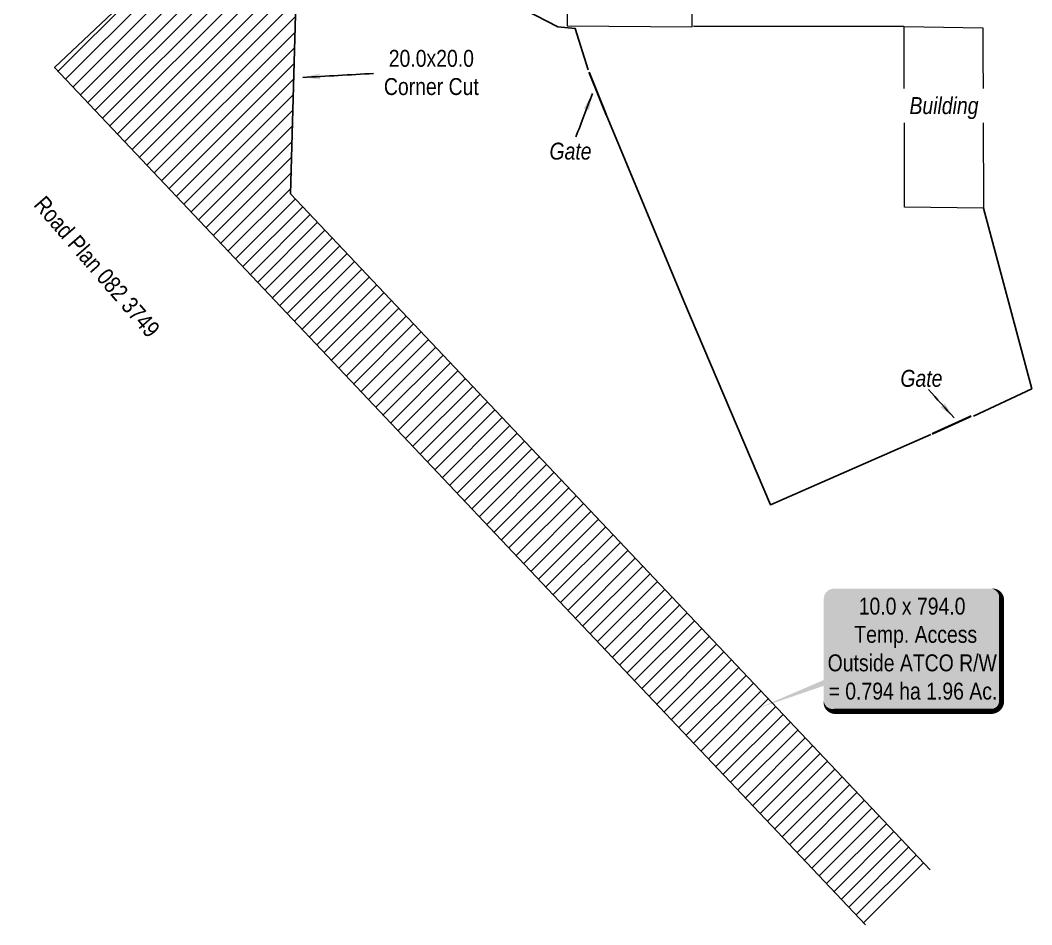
# Model space of a CAD drawing. Extents: x 634962 to 644935, y 5969185 to 5972988.
# Drawn here: x 642763.1 to 642882.5, y 5972359.4 to 5972466.2 of the extents above; entities that cross this region are included whole.
import ezdxf

# ---------------------------------------------------------------- set-up
doc = ezdxf.new("R2010")
doc.units = 0
doc.header["$LTSCALE"] = 5
for name, color, linetype in [('AS-FENCE-DASH', 48, 'foc-FENCE-DASH'), ('L-TITLEDB-T', 4, 'Continuous'), ('P-TEMP-ATCO PIPELINES-H_1', 71, 'Continuous'), ('P-TEMP-ATCO PIPELINES-T', 104, 'Continuous'), ('P-TEMP-ATCO PIPELINES_1', 104, 'Continuous'), ('P-TEMP-BLOCKS', 250, 'Continuous')]:
    doc.layers.add(name, color=color, linetype=linetype)
doc.layers.add('AS-GENERAL', color=48, linetype='Continuous', lineweight=18)
doc.styles.add('1.8', font='ARIALN.TTF', dxfattribs={"height": 1.8})
doc.styles.add('80', font='ARIALN.TTF', dxfattribs={"height": 10})
doc.styles.add('80L', font='ARIALN.TTF', dxfattribs={"height": 10})
doc.styles.add('foc-LtypeFont', font='ARIALN.TTF', dxfattribs={"height": 7.35})
doc.linetypes.add('foc-FENCE-DASH', pattern='A,0.5,-0.5,1,-0.5,1,-0.5,1,-0.5,1,-0.5,["X",foc-LtypeFont,S=0.2,R=0,X=-0.625,Y=-0.75],-0.5', length=7.5)
doc.dimstyles.new('Compass 1 000', dxfattribs={"dimtxt": 1.8, "dimasz": 2, "dimexe": 0.2, "dimexo": 0.0625, "dimgap": 0.5, "dimtad": 0, "dimtih": 1, "dimtoh": 1, "dimzin": 0, "dimdsep": 46, "dimtxsty": '1.8', "dimcen": 0.1, "dimse1": 1, "dimse2": 1, "dimclrd": 256, "dimclrt": 256, "dimaunit": 1, "dimadec": 4, "dimazin": 0, "dimtfac": 0.06, "dimtofl": 0, "dimtmove": 0, "dimatfit": 0, "dimfxl": 0.2, "dimtolj": 1, "dimtzin": 0, "dimlwd": -1, "dimarcsym": 0})

# ---------------------------------------------------------------- blocks, each defined once
blk = doc.blocks.new('*U842')
h = blk.add_hatch(color=255)
edge = h.paths.add_edge_path()
edge.add_line((-46.5, -37), (46.5, -37))
edge.add_arc((46.5, -31), 6, 270, 360)
edge.add_line((52.5, -31), (52.5, 29.5))
edge.add_arc((46.5, 29.5), 6, 0, 90)
edge.add_line((46.5, 35.5), (-46.5, 35.5))
edge.add_arc((-46.5, 29.5), 6, 90, 180)
edge.add_line((-52.5, 29.5), (-52.5, -31))
edge.add_arc((-46.5, -31), 6, 180, 270)
at = {"color": 104, "flags": 128}
blk.add_lwpolyline([(-46.5, -37, 3, 3, 0), (46.5, -37, 3, 3, 0.414214), (52.5, -31, 3, 3, 0), (52.5, 29.5, 3, 0, 0.414214), (46.5, 35.5, 0, 0, 0), (-46.5, 35.5, 0, 0, 0.414214), (-52.5, 29.5, 0, 0, 0), (-52.5, -31, 0, 3, 0.414214)], format="xyseb", close=True, dxfattribs=at)
blk.add_lwpolyline([(-91.73, -35.33, 0, 7.5, 0), (0, 0, 0, 0, 0)], format="xyseb", dxfattribs=at)
at = {"color": 104, "style": '80'}
blk.add_attdef('ENTER_TEXT_001', (-26.85, -4.92), '', height=10, dxfattribs=at)

msp = doc.modelspace()

# ---------------------------------------------------------------- hatches: boundary and pattern name
at = {"layer": 'P-TEMP-ATCO PIPELINES-H_1'}
h = msp.add_hatch(dxfattribs=at)
h.set_pattern_fill('ANSI31', color=256, scale=0.399897)
h.set_pattern_definition([(45, (-2290.4184, 2284.8641), (-0.89779543018, 0.89779543018), [])])
h.paths.add_polyline_path([(642862.894, 5972359.362), (642870.521, 5972365.847), (642794.99, 5972445.738), (642795.781, 5972474.002), (642805.934, 5972483.601), (642848.072, 5972506.099), (642852.869, 5972557.434), (642842.8, 5972557.131), (642838.618, 5972512.384), (642800.041, 5972491.788), (642767.12, 5972460.664)])

# ---------------------------------------------------------------- linework, layer by layer
at = {"layer": 'AS-FENCE-DASH', "ltscale": 0.2, "flags": 128}
for points in [[(642799.208, 5972479.591), (642826.554, 5972465.474), (642828.621, 5972465.27), (642830.128, 5972460.375)], [(642867.418, 5972465.489), (642842.561, 5972465.555)], [(642832.254, 5972455.093), (642841.452, 5972433.052), (642851.668, 5972408.989), (642870.626, 5972417.286)], [(642875.65, 5972419.461), (642882.531, 5972422.692), (642876.829, 5972444.024)]]:
    msp.add_lwpolyline(points, dxfattribs=at)
at = {"layer": 'AS-GENERAL', "flags": 128}
for points in [[(642827.652, 5972473.108), (642827.666, 5972465.565), (642842.429, 5972465.478), (642842.415, 5972473.021)], [(642867.516, 5972444.154), (642867.45, 5972465.491), (642876.763, 5972465.361), (642876.829, 5972444.024)]]:
    msp.add_lwpolyline(points, close=True, dxfattribs=at)
at = {"layer": 'AS-GENERAL', "const_width": 0.25, "flags": 128}
for points in [[(642830.242, 5972460.111), (642832.259, 5972455.101)], [(642870.744, 5972417.356), (642875.388, 5972419.466)]]:
    msp.add_lwpolyline(points, dxfattribs=at)
at = {"layer": 'P-TEMP-ATCO PIPELINES_1', "flags": 128}
for points in [[(642826.771, 5972397.57), (642767.12, 5972460.664), (642800.041, 5972491.788), (642838.618, 5972512.384), (642842.8, 5972557.131), (642852.869, 5972557.434), (642848.072, 5972506.099), (642805.934, 5972483.601), (642795.781, 5972474.002), (642794.99, 5972445.738), (642870.521, 5972365.847)], [(642862.894, 5972359.362), (642826.771, 5972397.57)]]:
    msp.add_lwpolyline(points, dxfattribs=at)

# ---------------------------------------------------------------- block references
at = {"layer": 'P-TEMP-BLOCKS', "color": 3}
ref = msp.add_blockref('*U842', (642868.463, 5972391.977), dxfattribs=dict(at, xscale=0.1999487360000001, yscale=0.1999487360000001, zscale=0.1999487360000001))
ref.add_attrib('ENTER_TEXT_001', '10.0 x 794.0', (642862.091, 5972396.011), dxfattribs={"layer": '0', "color": 104, "height": 1.99949, "style": '80'})
ref.add_attrib('ENTER_TEXT_002', ' Temp. Access', (642860.932, 5972392.678), dxfattribs={"layer": '0', "color": 104, "height": 1.99949, "style": '80'})
ref.add_attrib('ENTER_TEXT_003', 'Outside ATCO R/W', (642858.423, 5972389.311), dxfattribs={"layer": '0', "color": 104, "height": 1.99949, "style": '80'})
ref.add_attrib('ENTER_TEXT_004', '= 0.794 ha 1.96 Ac.', (642858.531, 5972385.97), dxfattribs={"layer": '0', "color": 104, "height": 1.99949, "style": '80'})

# ---------------------------------------------------------------- texts
at = {"layer": 'P-TEMP-ATCO PIPELINES-T', "insert": (642811.617, 5972462.737), "char_height": 1.9995, "width": 11.20676, "attachment_point": 2, "style": '80L'}
msp.add_mtext('20.0x20.0\\PCorner Cut', dxfattribs=at)

# ---------------------------------------------------------------- leaders
at = {"layer": 'P-TEMP-ATCO PIPELINES-T', "path_type": 1}
msp.add_leader([(642796.446, 5972459.48), (642804.787, 5972459.953)], dimstyle='Compass 1 000', dxfattribs=at)

# ---------------------------------------------------------------- next in the draw order: texts
at = {"layer": 'AS-GENERAL', "char_height": 2, "attachment_point": 1, "style": '80L', "bg_fill": 2}
for s, width, insert in [('\\pi0.061889;{\\fArial Narrow|b0|i1|c0|p34;Building}', 8.17016, (642868.026, 5972457.155)), ('\\pi0.59065;{\\fArial Narrow|b0|i1|c0|p34;Gate}', 5.87026, (642824.978, 5972451.776)), ('\\pi0.59065;{\\fArial Narrow|b0|i1|c0|p34;Gate}', 5.87026, (642866.424, 5972424.931))]:
    msp.add_mtext_dynamic_manual_height_columns(s, width=width, gutter_width=4.999, heights=[0], dxfattribs=dict(at, insert=insert))
at = {"layer": 'L-TITLEDB-T', "insert": (642765.983, 5972445.751), "char_height": 1.99949, "attachment_point": 1, "rotation": 310.84689, "style": '80L', "bg_fill": 2}
msp.add_mtext_dynamic_manual_height_columns('\\pi0.1033;Road Plan 082 3749', width=20.81388, gutter_width=50.013, heights=[0], dxfattribs=at)

# ---------------------------------------------------------------- next in the draw order: leaders
at = {"layer": 'AS-GENERAL', "path_type": 1}
for points in [[(642830.638, 5972457.574), (642828.694, 5972452.461)], [(642873.352, 5972419.268), (642870.316, 5972422.623)]]:
    msp.add_leader(points, dimstyle='Compass 1 000', override={"dimgap": 0.5, "dimtad": 0}, dxfattribs=at)

doc.saveas('drawing.dxf')
